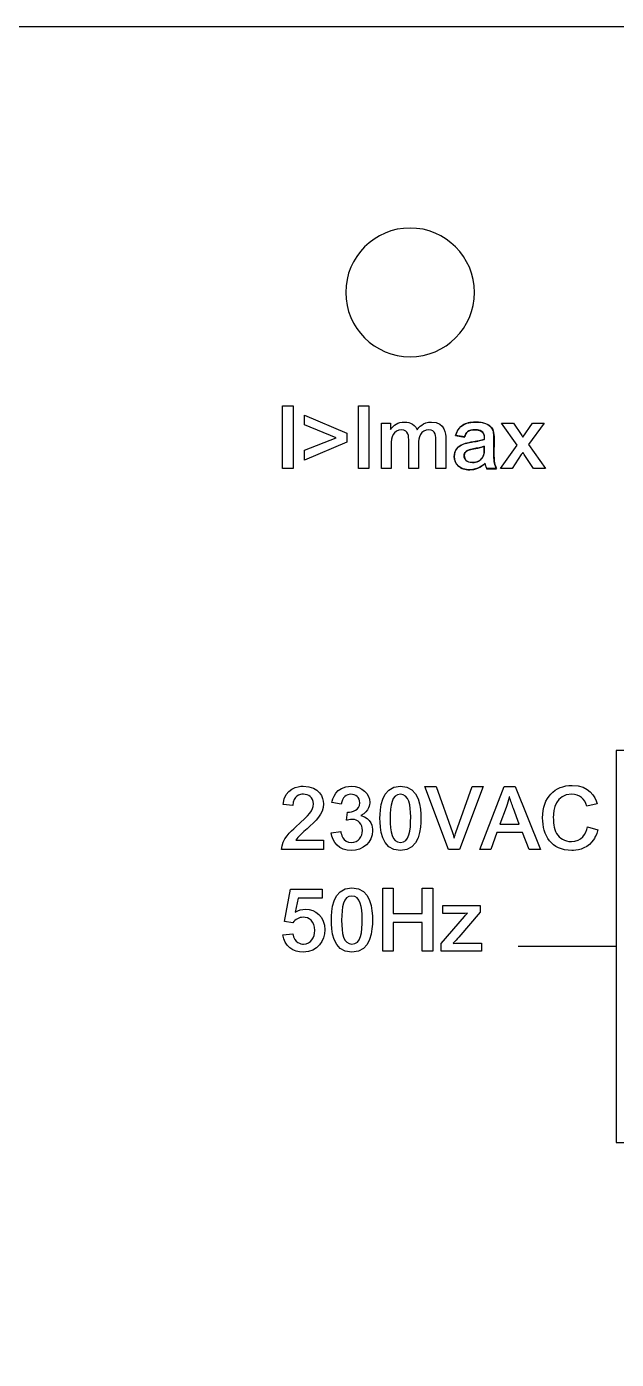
# Model space of a CAD drawing. Header units: millimetres. Extents: x 2151 to 5908, y -441 to 3322.
# Drawn here: x 3440.69 to 3454.89, y 3050.48 to 3082.58 of the extents above; entities that cross this region are included whole.
import ezdxf

# ---------------------------------------------------------------- set-up
doc = ezdxf.new("R2010")
doc.units = ezdxf.units.MM
doc.layers.add('Beschriftung', color=7, linetype='Continuous')
doc.layers.add('Gehäuse', color=7, linetype='Continuous')

# ---------------------------------------------------------------- blocks, each defined once
blk = doc.blocks.new('Gehäuse_6_TE')
at = {"layer": 'Gehäuse'}
blk.add_lwpolyline([(2.5, 66.5), (105.5, 66.5), (105.5, 24.5), (2.5, 24.5)], close=True, dxfattribs=at)
blk = doc.blocks.new('STC-0960.01')
at = {"layer": 'Beschriftung'}
for points, knots in [([(43.5, 61.65), (44.356, 61.65), (45.05, 60.956), (45.05, 60.1), (45.05, 60.1), (45.05, 59.244), (44.356, 58.55), (43.5, 58.55), (43.5, 58.55), (42.645, 58.55), (41.95, 59.244), (41.95, 60.1), (41.95, 60.1), (41.95, 60.956), (42.645, 61.65), (43.5, 61.65)], [0, 0, 0, 0, 0.2, 0.2, 0.2, 0.2, 0.4, 0.4, 0.4, 0.4, 0.6, 0.6, 0.6, 0.6, 1, 1, 1, 1]), ([(40.431, 55.855), (40.431, 55.855), (40.681, 55.855), (40.681, 55.855), (40.681, 55.855), (40.681, 55.855), (40.681, 57.371), (40.681, 57.371), (40.681, 57.371), (40.681, 57.371), (40.431, 57.371), (40.431, 57.371), (40.431, 57.371), (40.431, 57.371), (40.431, 55.855), (40.431, 55.855)], [0, 0, 0, 0, 0.2, 0.2, 0.2, 0.2, 0.4, 0.4, 0.4, 0.4, 0.6, 0.6, 0.6, 0.6, 1, 1, 1, 1]), ([(40.958, 57.146), (40.958, 57.146), (40.958, 56.911), (40.958, 56.911), (40.958, 56.911), (40.958, 56.911), (41.72, 56.6), (41.72, 56.6), (41.72, 56.6), (41.72, 56.6), (40.958, 56.297), (40.958, 56.297), (40.958, 56.297), (40.958, 56.297), (40.958, 56.06), (40.958, 56.06), (40.958, 56.06), (40.958, 56.06), (41.978, 56.496), (41.978, 56.496), (41.978, 56.496), (41.978, 56.496), (41.978, 56.706), (41.978, 56.706), (41.978, 56.706), (41.978, 56.706), (40.958, 57.146), (40.958, 57.146)], [0, 0, 0, 0, 0.125, 0.125, 0.125, 0.125, 0.25, 0.25, 0.25, 0.25, 0.375, 0.375, 0.375, 0.375, 0.5, 0.5, 0.5, 0.5, 0.625, 0.625, 0.625, 0.625, 0.75, 0.75, 0.75, 0.75, 1, 1, 1, 1]), ([(42.26, 55.855), (42.26, 55.855), (42.509, 55.855), (42.509, 55.855), (42.509, 55.855), (42.509, 55.855), (42.509, 57.371), (42.509, 57.371), (42.509, 57.371), (42.509, 57.371), (42.26, 57.371), (42.26, 57.371), (42.26, 57.371), (42.26, 57.371), (42.26, 55.855), (42.26, 55.855)], [0, 0, 0, 0, 0.2, 0.2, 0.2, 0.2, 0.4, 0.4, 0.4, 0.4, 0.6, 0.6, 0.6, 0.6, 1, 1, 1, 1]), ([(42.812, 55.855), (42.812, 55.855), (43.047, 55.855), (43.047, 55.855), (43.047, 55.855), (43.047, 55.855), (43.047, 56.407), (43.047, 56.407), (43.047, 56.407), (43.047, 56.53), (43.053, 56.604), (43.091, 56.678), (43.091, 56.678), (43.123, 56.738), (43.206, 56.789), (43.297, 56.789), (43.297, 56.789), (43.466, 56.789), (43.468, 56.623), (43.468, 56.515), (43.468, 56.515), (43.468, 56.515), (43.468, 55.855), (43.468, 55.855), (43.468, 55.855), (43.468, 55.855), (43.703, 55.855), (43.703, 55.855), (43.703, 55.855), (43.703, 55.855), (43.703, 56.441), (43.703, 56.441), (43.703, 56.441), (43.703, 56.537), (43.707, 56.6), (43.748, 56.676), (43.748, 56.676), (43.782, 56.742), (43.866, 56.789), (43.947, 56.789), (43.947, 56.789), (44.124, 56.789), (44.124, 56.632), (44.124, 56.518), (44.124, 56.518), (44.124, 56.518), (44.124, 55.855), (44.124, 55.855), (44.124, 55.855), (44.124, 55.855), (44.359, 55.855), (44.359, 55.855), (44.359, 55.855), (44.359, 55.855), (44.359, 56.585), (44.359, 56.585), (44.359, 56.585), (44.359, 56.67), (44.359, 56.977), (44.014, 56.977), (44.014, 56.977), (43.805, 56.977), (43.712, 56.848), (43.674, 56.793), (43.674, 56.793), (43.597, 56.968), (43.42, 56.977), (43.365, 56.977), (43.365, 56.977), (43.21, 56.977), (43.1, 56.903), (43.03, 56.801), (43.03, 56.801), (43.03, 56.801), (43.026, 56.801), (43.026, 56.801), (43.026, 56.801), (43.026, 56.801), (43.026, 56.952), (43.026, 56.952), (43.026, 56.952), (43.026, 56.952), (42.812, 56.952), (42.812, 56.952), (42.812, 56.952), (42.812, 56.952), (42.812, 55.855), (42.812, 55.855)], [0, 0, 0, 0, 0.043478, 0.043478, 0.043478, 0.043478, 0.086957, 0.086957, 0.086957, 0.086957, 0.130435, 0.130435, 0.130435, 0.130435, 0.173913, 0.173913, 0.173913, 0.173913, 0.217391, 0.217391, 0.217391, 0.217391, 0.26087, 0.26087, 0.26087, 0.26087, 0.304348, 0.304348, 0.304348, 0.304348, 0.347826, 0.347826, 0.347826, 0.347826, 0.391304, 0.391304, 0.391304, 0.391304, 0.434783, 0.434783, 0.434783, 0.434783, 0.478261, 0.478261, 0.478261, 0.478261, 0.521739, 0.521739, 0.521739, 0.521739, 0.565217, 0.565217, 0.565217, 0.565217, 0.608696, 0.608696, 0.608696, 0.608696, 0.652174, 0.652174, 0.652174, 0.652174, 0.695652, 0.695652, 0.695652, 0.695652, 0.73913, 0.73913, 0.73913, 0.73913, 0.782609, 0.782609, 0.782609, 0.782609, 0.826087, 0.826087, 0.826087, 0.826087, 0.869565, 0.869565, 0.869565, 0.869565, 0.913043, 0.913043, 0.913043, 0.913043, 1, 1, 1, 1]), ([(45.082, 56.975), (45.273, 56.975), (45.403, 56.925), (45.474, 56.825), (45.474, 56.825), (45.494, 56.795), (45.506, 56.758), (45.512, 56.714), (45.512, 56.714), (45.518, 56.669), (45.521, 56.617), (45.521, 56.558), (45.521, 56.558), (45.521, 56.558), (45.518, 56.166), (45.518, 56.166), (45.518, 56.166), (45.518, 56.035), (45.54, 55.931), (45.582, 55.853), (45.582, 55.853), (45.582, 55.853), (45.343, 55.853), (45.343, 55.853), (45.343, 55.853), (45.323, 55.903), (45.31, 55.946), (45.305, 55.982), (45.305, 55.982), (45.197, 55.879), (45.075, 55.828), (44.936, 55.828), (44.936, 55.828), (44.821, 55.828), (44.729, 55.857), (44.662, 55.916), (44.662, 55.916), (44.595, 55.974), (44.562, 56.051), (44.562, 56.147), (44.562, 56.147), (44.562, 56.228), (44.586, 56.294), (44.634, 56.345), (44.634, 56.345), (44.682, 56.397), (44.745, 56.435), (44.824, 56.459), (44.824, 56.459), (44.872, 56.473), (44.941, 56.487), (45.032, 56.501), (45.032, 56.501), (45.087, 56.509), (45.132, 56.517), (45.169, 56.525), (45.169, 56.525), (45.206, 56.533), (45.245, 56.544), (45.286, 56.558), (45.286, 56.558), (45.286, 56.558), (45.288, 56.613), (45.288, 56.613), (45.288, 56.613), (45.288, 56.647), (45.282, 56.676), (45.271, 56.7), (45.271, 56.7), (45.258, 56.725), (45.234, 56.747), (45.2, 56.764), (45.2, 56.764), (45.165, 56.782), (45.123, 56.791), (45.072, 56.791), (45.072, 56.791), (44.991, 56.791), (44.932, 56.777), (44.895, 56.751), (44.895, 56.751), (44.858, 56.724), (44.83, 56.679), (44.814, 56.615), (44.814, 56.615), (44.814, 56.615), (44.593, 56.655), (44.593, 56.655), (44.593, 56.655), (44.627, 56.764), (44.683, 56.844), (44.761, 56.897), (44.761, 56.897), (44.838, 56.949), (44.945, 56.975), (45.082, 56.975)], [0, 0, 0, 0, 0.04, 0.04, 0.04, 0.04, 0.08, 0.08, 0.08, 0.08, 0.12, 0.12, 0.12, 0.12, 0.16, 0.16, 0.16, 0.16, 0.2, 0.2, 0.2, 0.2, 0.24, 0.24, 0.24, 0.24, 0.28, 0.28, 0.28, 0.28, 0.32, 0.32, 0.32, 0.32, 0.36, 0.36, 0.36, 0.36, 0.4, 0.4, 0.4, 0.4, 0.44, 0.44, 0.44, 0.44, 0.48, 0.48, 0.48, 0.48, 0.52, 0.52, 0.52, 0.52, 0.56, 0.56, 0.56, 0.56, 0.6, 0.6, 0.6, 0.6, 0.64, 0.64, 0.64, 0.64, 0.68, 0.68, 0.68, 0.68, 0.72, 0.72, 0.72, 0.72, 0.76, 0.76, 0.76, 0.76, 0.8, 0.8, 0.8, 0.8, 0.84, 0.84, 0.84, 0.84, 0.88, 0.88, 0.88, 0.88, 0.92, 0.92, 0.92, 0.92, 1, 1, 1, 1]), ([(44.817, 56.617), (44.846, 56.723), (44.886, 56.793), (45.077, 56.793), (45.077, 56.793), (45.119, 56.793), (45.27, 56.78), (45.287, 56.662), (45.287, 56.662), (45.291, 56.628), (45.291, 56.592), (45.289, 56.56), (45.289, 56.56), (45.206, 56.53), (45.058, 56.505), (44.982, 56.494), (44.982, 56.494), (44.863, 56.475), (44.565, 56.429), (44.565, 56.149), (44.565, 56.149), (44.565, 55.959), (44.707, 55.829), (44.939, 55.829), (44.939, 55.829), (45.138, 55.829), (45.259, 55.938), (45.308, 55.984), (45.308, 55.984), (45.314, 55.948), (45.323, 55.914), (45.346, 55.855), (45.346, 55.855), (45.346, 55.855), (45.585, 55.855), (45.585, 55.855), (45.585, 55.855), (45.562, 55.9), (45.524, 55.969), (45.521, 56.168), (45.521, 56.168), (45.521, 56.168), (45.524, 56.56), (45.524, 56.56), (45.524, 56.56), (45.524, 56.746), (45.5, 56.812), (45.441, 56.869), (45.441, 56.869), (45.361, 56.947), (45.24, 56.977), (45.085, 56.977), (45.085, 56.977), (44.732, 56.977), (44.645, 56.801), (44.597, 56.657), (44.597, 56.657), (44.597, 56.657), (44.817, 56.617), (44.817, 56.617)], [0, 0, 0, 0, 0.0625, 0.0625, 0.0625, 0.0625, 0.125, 0.125, 0.125, 0.125, 0.1875, 0.1875, 0.1875, 0.1875, 0.25, 0.25, 0.25, 0.25, 0.3125, 0.3125, 0.3125, 0.3125, 0.375, 0.375, 0.375, 0.375, 0.4375, 0.4375, 0.4375, 0.4375, 0.5, 0.5, 0.5, 0.5, 0.5625, 0.5625, 0.5625, 0.5625, 0.625, 0.625, 0.625, 0.625, 0.6875, 0.6875, 0.6875, 0.6875, 0.75, 0.75, 0.75, 0.75, 0.8125, 0.8125, 0.8125, 0.8125, 0.875, 0.875, 0.875, 0.875, 1, 1, 1, 1]), ([(45.678, 55.855), (45.678, 55.855), (45.958, 55.855), (45.958, 55.855), (45.958, 55.855), (45.958, 55.855), (46.18, 56.192), (46.18, 56.192), (46.18, 56.192), (46.19, 56.206), (46.19, 56.206), (46.216, 56.247), (46.216, 56.247), (46.228, 56.228), (46.231, 56.221), (46.248, 56.196), (46.248, 56.196), (46.248, 56.196), (46.472, 55.855), (46.472, 55.855), (46.472, 55.855), (46.472, 55.855), (46.762, 55.855), (46.762, 55.855), (46.762, 55.855), (46.762, 55.855), (46.353, 56.435), (46.353, 56.435), (46.353, 56.435), (46.353, 56.435), (46.73, 56.952), (46.73, 56.952), (46.73, 56.952), (46.73, 56.952), (46.451, 56.952), (46.451, 56.952), (46.451, 56.952), (46.451, 56.952), (46.214, 56.609), (46.214, 56.609), (46.214, 56.609), (46.201, 56.63), (46.201, 56.632), (46.173, 56.674), (46.173, 56.674), (46.173, 56.674), (45.991, 56.952), (45.991, 56.952), (45.991, 56.952), (45.991, 56.952), (45.701, 56.952), (45.701, 56.952), (45.701, 56.952), (45.701, 56.952), (46.076, 56.422), (46.076, 56.422), (46.076, 56.422), (46.076, 56.422), (45.678, 55.855), (45.678, 55.855)], [0, 0, 0, 0, 0.0625, 0.0625, 0.0625, 0.0625, 0.125, 0.125, 0.125, 0.125, 0.1875, 0.1875, 0.1875, 0.1875, 0.25, 0.25, 0.25, 0.25, 0.3125, 0.3125, 0.3125, 0.3125, 0.375, 0.375, 0.375, 0.375, 0.4375, 0.4375, 0.4375, 0.4375, 0.5, 0.5, 0.5, 0.5, 0.5625, 0.5625, 0.5625, 0.5625, 0.625, 0.625, 0.625, 0.625, 0.6875, 0.6875, 0.6875, 0.6875, 0.75, 0.75, 0.75, 0.75, 0.8125, 0.8125, 0.8125, 0.8125, 0.875, 0.875, 0.875, 0.875, 1, 1, 1, 1]), ([(45.082, 56.342), (45.02, 56.332), (44.971, 56.322), (44.933, 56.311), (44.933, 56.311), (44.896, 56.301), (44.865, 56.284), (44.84, 56.261), (44.84, 56.261), (44.815, 56.237), (44.803, 56.205), (44.803, 56.164), (44.803, 56.164), (44.803, 56.123), (44.819, 56.086), (44.851, 56.052), (44.851, 56.052), (44.882, 56.018), (44.933, 56.001), (45.002, 56.001), (45.002, 56.001), (45.036, 56.001), (45.074, 56.008), (45.117, 56.022), (45.117, 56.022), (45.16, 56.037), (45.199, 56.065), (45.234, 56.108), (45.234, 56.108), (45.268, 56.151), (45.286, 56.211), (45.286, 56.287), (45.286, 56.287), (45.286, 56.287), (45.286, 56.393), (45.286, 56.393), (45.286, 56.393), (45.26, 56.382), (45.229, 56.372), (45.191, 56.363), (45.191, 56.363), (45.154, 56.355), (45.118, 56.348), (45.082, 56.342)], [0, 0, 0, 0, 0.083333, 0.083333, 0.083333, 0.083333, 0.166667, 0.166667, 0.166667, 0.166667, 0.25, 0.25, 0.25, 0.25, 0.333333, 0.333333, 0.333333, 0.333333, 0.416667, 0.416667, 0.416667, 0.416667, 0.5, 0.5, 0.5, 0.5, 0.583333, 0.583333, 0.583333, 0.583333, 0.666667, 0.666667, 0.666667, 0.666667, 0.75, 0.75, 0.75, 0.75, 0.833333, 0.833333, 0.833333, 0.833333, 1, 1, 1, 1]), ([(45.289, 56.395), (45.289, 56.253), (45.289, 56.196), (45.253, 56.135), (45.253, 56.135), (45.202, 56.05), (45.105, 56.003), (45.005, 56.003), (45.005, 56.003), (44.846, 56.003), (44.806, 56.105), (44.806, 56.166), (44.806, 56.166), (44.806, 56.295), (44.944, 56.319), (45.028, 56.333), (45.028, 56.333), (45.117, 56.348), (45.217, 56.367), (45.289, 56.395)], [0, 0, 0, 0, 0.166667, 0.166667, 0.166667, 0.166667, 0.333333, 0.333333, 0.333333, 0.333333, 0.5, 0.5, 0.5, 0.5, 0.666667, 0.666667, 0.666667, 0.666667, 1, 1, 1, 1]), ([(48.468, 49.067), (48.468, 49.067), (57.907, 49.067), (57.907, 49.067), (57.907, 49.067), (57.907, 49.067), (57.907, 39.628), (57.907, 39.628), (57.907, 39.628), (57.907, 39.628), (48.468, 39.628), (48.468, 39.628), (48.468, 39.628), (48.468, 39.628), (48.468, 49.067), (48.468, 49.067)], [0, 0, 0, 0, 0.2, 0.2, 0.2, 0.2, 0.4, 0.4, 0.4, 0.4, 0.6, 0.6, 0.6, 0.6, 1, 1, 1, 1]), ([(41.414, 46.907), (41.414, 46.907), (40.749, 46.907), (40.749, 46.907), (40.749, 46.907), (40.798, 46.985), (40.921, 47.095), (41.018, 47.18), (41.018, 47.18), (41.225, 47.364), (41.414, 47.535), (41.414, 47.781), (41.414, 47.781), (41.414, 47.931), (41.325, 48.206), (40.925, 48.206), (40.925, 48.206), (40.808, 48.206), (40.478, 48.17), (40.44, 47.764), (40.44, 47.764), (40.44, 47.764), (40.677, 47.738), (40.677, 47.738), (40.677, 47.738), (40.684, 47.982), (40.849, 48.014), (40.931, 48.014), (40.931, 48.014), (41.052, 48.014), (41.172, 47.94), (41.172, 47.779), (41.172, 47.779), (41.172, 47.616), (41.088, 47.533), (40.741, 47.222), (40.741, 47.222), (40.635, 47.127), (40.413, 46.926), (40.404, 46.684), (40.404, 46.684), (40.404, 46.684), (41.414, 46.684), (41.414, 46.684), (41.414, 46.684), (41.414, 46.684), (41.414, 46.907), (41.414, 46.907)], [0, 0, 0, 0, 0.076923, 0.076923, 0.076923, 0.076923, 0.153846, 0.153846, 0.153846, 0.153846, 0.230769, 0.230769, 0.230769, 0.230769, 0.307692, 0.307692, 0.307692, 0.307692, 0.384615, 0.384615, 0.384615, 0.384615, 0.461538, 0.461538, 0.461538, 0.461538, 0.538462, 0.538462, 0.538462, 0.538462, 0.615385, 0.615385, 0.615385, 0.615385, 0.692308, 0.692308, 0.692308, 0.692308, 0.769231, 0.769231, 0.769231, 0.769231, 0.846154, 0.846154, 0.846154, 0.846154, 1, 1, 1, 1]), ([(41.6, 47.086), (41.623, 46.856), (41.799, 46.659), (42.085, 46.659), (42.085, 46.659), (42.364, 46.659), (42.599, 46.852), (42.599, 47.135), (42.599, 47.135), (42.599, 47.213), (42.574, 47.444), (42.313, 47.499), (42.313, 47.499), (42.313, 47.499), (42.313, 47.503), (42.313, 47.503), (42.313, 47.503), (42.527, 47.609), (42.529, 47.774), (42.529, 47.815), (42.529, 47.815), (42.529, 48.02), (42.349, 48.206), (42.078, 48.206), (42.078, 48.206), (41.695, 48.206), (41.634, 47.882), (41.619, 47.813), (41.619, 47.813), (41.619, 47.813), (41.843, 47.772), (41.843, 47.772), (41.843, 47.772), (41.867, 47.944), (41.968, 48.012), (42.076, 48.012), (42.076, 48.012), (42.184, 48.012), (42.288, 47.944), (42.288, 47.808), (42.288, 47.808), (42.288, 47.626), (42.114, 47.578), (41.996, 47.584), (41.996, 47.584), (41.996, 47.584), (41.97, 47.385), (41.97, 47.385), (41.97, 47.385), (42.002, 47.393), (42.049, 47.406), (42.108, 47.406), (42.108, 47.406), (42.248, 47.406), (42.354, 47.292), (42.354, 47.137), (42.354, 47.137), (42.354, 46.993), (42.256, 46.852), (42.089, 46.852), (42.089, 46.852), (41.875, 46.852), (41.839, 47.061), (41.831, 47.114), (41.831, 47.114), (41.831, 47.114), (41.6, 47.086), (41.6, 47.086)], [0, 0, 0, 0, 0.055556, 0.055556, 0.055556, 0.055556, 0.111111, 0.111111, 0.111111, 0.111111, 0.166667, 0.166667, 0.166667, 0.166667, 0.222222, 0.222222, 0.222222, 0.222222, 0.277778, 0.277778, 0.277778, 0.277778, 0.333333, 0.333333, 0.333333, 0.333333, 0.388889, 0.388889, 0.388889, 0.388889, 0.444444, 0.444444, 0.444444, 0.444444, 0.5, 0.5, 0.5, 0.5, 0.555556, 0.555556, 0.555556, 0.555556, 0.611111, 0.611111, 0.611111, 0.611111, 0.666667, 0.666667, 0.666667, 0.666667, 0.722222, 0.722222, 0.722222, 0.722222, 0.777778, 0.777778, 0.777778, 0.777778, 0.833333, 0.833333, 0.833333, 0.833333, 0.888889, 0.888889, 0.888889, 0.888889, 1, 1, 1, 1]), ([(42.775, 47.434), (42.775, 47.218), (42.787, 46.659), (43.268, 46.659), (43.268, 46.659), (43.744, 46.659), (43.761, 47.213), (43.761, 47.432), (43.761, 47.432), (43.761, 47.664), (43.74, 48.206), (43.266, 48.206), (43.266, 48.206), (42.785, 48.206), (42.775, 47.633), (42.775, 47.434)], [0, 0, 0, 0, 0.2, 0.2, 0.2, 0.2, 0.4, 0.4, 0.4, 0.4, 0.6, 0.6, 0.6, 0.6, 1, 1, 1, 1]), ([(45.258, 48.2), (45.258, 48.2), (44.995, 48.2), (44.995, 48.2), (44.995, 48.2), (44.995, 48.2), (44.604, 47.089), (44.604, 47.089), (44.604, 47.089), (44.597, 47.072), (44.574, 47.006), (44.563, 46.957), (44.563, 46.957), (44.563, 46.957), (44.559, 46.957), (44.559, 46.957), (44.559, 46.957), (44.551, 46.998), (44.544, 47.019), (44.519, 47.089), (44.519, 47.089), (44.519, 47.089), (44.129, 48.2), (44.129, 48.2), (44.129, 48.2), (44.129, 48.2), (43.859, 48.2), (43.859, 48.2), (43.859, 48.2), (43.859, 48.2), (44.424, 46.684), (44.424, 46.684), (44.424, 46.684), (44.424, 46.684), (44.688, 46.684), (44.688, 46.684), (44.688, 46.684), (44.688, 46.684), (45.258, 48.2), (45.258, 48.2)], [0, 0, 0, 0, 0.090909, 0.090909, 0.090909, 0.090909, 0.181818, 0.181818, 0.181818, 0.181818, 0.272727, 0.272727, 0.272727, 0.272727, 0.363636, 0.363636, 0.363636, 0.363636, 0.454545, 0.454545, 0.454545, 0.454545, 0.545455, 0.545455, 0.545455, 0.545455, 0.636364, 0.636364, 0.636364, 0.636364, 0.727273, 0.727273, 0.727273, 0.727273, 0.818182, 0.818182, 0.818182, 0.818182, 1, 1, 1, 1]), ([(45.179, 46.684), (45.179, 46.684), (45.444, 46.684), (45.444, 46.684), (45.444, 46.684), (45.444, 46.684), (45.592, 47.089), (45.592, 47.089), (45.592, 47.089), (45.592, 47.089), (46.212, 47.089), (46.212, 47.089), (46.212, 47.089), (46.212, 47.089), (46.367, 46.684), (46.367, 46.684), (46.367, 46.684), (46.367, 46.684), (46.644, 46.684), (46.644, 46.684), (46.644, 46.684), (46.644, 46.684), (46.032, 48.2), (46.032, 48.2), (46.032, 48.2), (46.032, 48.2), (45.764, 48.2), (45.764, 48.2), (45.764, 48.2), (45.764, 48.2), (45.179, 46.684), (45.179, 46.684)], [0, 0, 0, 0, 0.111111, 0.111111, 0.111111, 0.111111, 0.222222, 0.222222, 0.222222, 0.222222, 0.333333, 0.333333, 0.333333, 0.333333, 0.444444, 0.444444, 0.444444, 0.444444, 0.555556, 0.555556, 0.555556, 0.555556, 0.666667, 0.666667, 0.666667, 0.666667, 0.777778, 0.777778, 0.777778, 0.777778, 1, 1, 1, 1]), ([(48.007, 47.783), (47.956, 47.952), (47.819, 48.225), (47.404, 48.225), (47.404, 48.225), (46.985, 48.225), (46.693, 47.935), (46.693, 47.444), (46.693, 47.444), (46.693, 47.025), (46.904, 46.659), (47.393, 46.659), (47.393, 46.659), (47.497, 46.659), (47.732, 46.682), (47.882, 46.866), (47.882, 46.866), (47.973, 46.977), (48.007, 47.099), (48.022, 47.156), (48.022, 47.156), (48.022, 47.156), (47.777, 47.228), (47.777, 47.228), (47.777, 47.228), (47.738, 47.057), (47.635, 46.873), (47.385, 46.873), (47.385, 46.873), (47.222, 46.873), (47.097, 46.953), (47.029, 47.068), (47.029, 47.068), (46.962, 47.186), (46.951, 47.362), (46.951, 47.448), (46.951, 47.448), (46.951, 47.654), (47.008, 48.012), (47.393, 48.012), (47.393, 48.012), (47.592, 48.012), (47.707, 47.901), (47.76, 47.724), (47.76, 47.724), (47.76, 47.724), (48.007, 47.783), (48.007, 47.783)], [0, 0, 0, 0, 0.076923, 0.076923, 0.076923, 0.076923, 0.153846, 0.153846, 0.153846, 0.153846, 0.230769, 0.230769, 0.230769, 0.230769, 0.307692, 0.307692, 0.307692, 0.307692, 0.384615, 0.384615, 0.384615, 0.384615, 0.461538, 0.461538, 0.461538, 0.461538, 0.538462, 0.538462, 0.538462, 0.538462, 0.615385, 0.615385, 0.615385, 0.615385, 0.692308, 0.692308, 0.692308, 0.692308, 0.769231, 0.769231, 0.769231, 0.769231, 0.846154, 0.846154, 0.846154, 0.846154, 1, 1, 1, 1]), ([(43.02, 47.429), (43.02, 47.745), (43.058, 48.012), (43.266, 48.012), (43.266, 48.012), (43.473, 48.012), (43.516, 47.743), (43.516, 47.468), (43.516, 47.468), (43.516, 47.135), (43.486, 46.852), (43.268, 46.852), (43.268, 46.852), (43.061, 46.852), (43.02, 47.11), (43.02, 47.429)], [0, 0, 0, 0, 0.2, 0.2, 0.2, 0.2, 0.4, 0.4, 0.4, 0.4, 0.6, 0.6, 0.6, 0.6, 1, 1, 1, 1]), ([(45.812, 47.694), (45.85, 47.796), (45.867, 47.844), (45.891, 47.95), (45.891, 47.95), (45.891, 47.95), (45.895, 47.95), (45.895, 47.95), (45.895, 47.95), (45.926, 47.849), (45.958, 47.76), (45.992, 47.671), (45.992, 47.671), (45.992, 47.671), (46.132, 47.296), (46.132, 47.296), (46.132, 47.296), (46.132, 47.296), (45.666, 47.296), (45.666, 47.296), (45.666, 47.296), (45.666, 47.296), (45.812, 47.694), (45.812, 47.694)], [0, 0, 0, 0, 0.142857, 0.142857, 0.142857, 0.142857, 0.285714, 0.285714, 0.285714, 0.285714, 0.428571, 0.428571, 0.428571, 0.428571, 0.571429, 0.571429, 0.571429, 0.571429, 0.714286, 0.714286, 0.714286, 0.714286, 1, 1, 1, 1]), ([(40.438, 44.629), (40.47, 44.352), (40.686, 44.209), (40.927, 44.209), (40.927, 44.209), (41.283, 44.209), (41.45, 44.494), (41.45, 44.747), (41.45, 44.747), (41.45, 45.065), (41.217, 45.243), (40.984, 45.243), (40.984, 45.243), (40.893, 45.243), (40.815, 45.22), (40.736, 45.171), (40.736, 45.171), (40.736, 45.171), (40.802, 45.507), (40.802, 45.507), (40.802, 45.507), (40.802, 45.507), (41.38, 45.507), (41.38, 45.507), (41.38, 45.507), (41.38, 45.507), (41.38, 45.73), (41.38, 45.73), (41.38, 45.73), (41.38, 45.73), (40.62, 45.73), (40.62, 45.73), (40.62, 45.73), (40.62, 45.73), (40.472, 44.947), (40.472, 44.947), (40.472, 44.947), (40.472, 44.947), (40.675, 44.919), (40.675, 44.919), (40.675, 44.919), (40.736, 45.001), (40.823, 45.05), (40.927, 45.05), (40.927, 45.05), (41.06, 45.05), (41.204, 44.965), (41.204, 44.728), (41.204, 44.728), (41.204, 44.566), (41.113, 44.403), (40.933, 44.403), (40.933, 44.403), (40.87, 44.403), (40.709, 44.428), (40.677, 44.652), (40.677, 44.652), (40.677, 44.652), (40.438, 44.629), (40.438, 44.629)], [0, 0, 0, 0, 0.0625, 0.0625, 0.0625, 0.0625, 0.125, 0.125, 0.125, 0.125, 0.1875, 0.1875, 0.1875, 0.1875, 0.25, 0.25, 0.25, 0.25, 0.3125, 0.3125, 0.3125, 0.3125, 0.375, 0.375, 0.375, 0.375, 0.4375, 0.4375, 0.4375, 0.4375, 0.5, 0.5, 0.5, 0.5, 0.5625, 0.5625, 0.5625, 0.5625, 0.625, 0.625, 0.625, 0.625, 0.6875, 0.6875, 0.6875, 0.6875, 0.75, 0.75, 0.75, 0.75, 0.8125, 0.8125, 0.8125, 0.8125, 0.875, 0.875, 0.875, 0.875, 1, 1, 1, 1]), ([(41.606, 44.985), (41.606, 44.769), (41.619, 44.209), (42.1, 44.209), (42.1, 44.209), (42.576, 44.209), (42.593, 44.764), (42.593, 44.982), (42.593, 44.982), (42.593, 45.215), (42.572, 45.757), (42.097, 45.757), (42.097, 45.757), (41.617, 45.757), (41.606, 45.184), (41.606, 44.985)], [0, 0, 0, 0, 0.2, 0.2, 0.2, 0.2, 0.4, 0.4, 0.4, 0.4, 0.6, 0.6, 0.6, 0.6, 1, 1, 1, 1]), ([(42.845, 44.235), (42.845, 44.235), (43.094, 44.235), (43.094, 44.235), (43.094, 44.235), (43.094, 44.235), (43.094, 44.925), (43.094, 44.925), (43.094, 44.925), (43.094, 44.925), (43.795, 44.925), (43.795, 44.925), (43.795, 44.925), (43.795, 44.925), (43.795, 44.235), (43.795, 44.235), (43.795, 44.235), (43.795, 44.235), (44.045, 44.235), (44.045, 44.235), (44.045, 44.235), (44.045, 44.235), (44.045, 45.751), (44.045, 45.751), (44.045, 45.751), (44.045, 45.751), (43.795, 45.751), (43.795, 45.751), (43.795, 45.751), (43.795, 45.751), (43.795, 45.139), (43.795, 45.139), (43.795, 45.139), (43.795, 45.139), (43.094, 45.139), (43.094, 45.139), (43.094, 45.139), (43.094, 45.139), (43.094, 45.751), (43.094, 45.751), (43.094, 45.751), (43.094, 45.751), (42.845, 45.751), (42.845, 45.751), (42.845, 45.751), (42.845, 45.751), (42.845, 44.235), (42.845, 44.235)], [0, 0, 0, 0, 0.076923, 0.076923, 0.076923, 0.076923, 0.153846, 0.153846, 0.153846, 0.153846, 0.230769, 0.230769, 0.230769, 0.230769, 0.307692, 0.307692, 0.307692, 0.307692, 0.384615, 0.384615, 0.384615, 0.384615, 0.461538, 0.461538, 0.461538, 0.461538, 0.538462, 0.538462, 0.538462, 0.538462, 0.615385, 0.615385, 0.615385, 0.615385, 0.692308, 0.692308, 0.692308, 0.692308, 0.769231, 0.769231, 0.769231, 0.769231, 0.846154, 0.846154, 0.846154, 0.846154, 1, 1, 1, 1]), ([(41.852, 44.98), (41.852, 45.296), (41.89, 45.562), (42.097, 45.562), (42.097, 45.562), (42.305, 45.562), (42.347, 45.294), (42.347, 45.018), (42.347, 45.018), (42.347, 44.686), (42.318, 44.403), (42.1, 44.403), (42.1, 44.403), (41.892, 44.403), (41.852, 44.661), (41.852, 44.98)], [0, 0, 0, 0, 0.2, 0.2, 0.2, 0.2, 0.4, 0.4, 0.4, 0.4, 0.6, 0.6, 0.6, 0.6, 1, 1, 1, 1]), ([(44.246, 44.235), (44.246, 44.235), (45.222, 44.235), (45.222, 44.235), (45.222, 44.235), (45.222, 44.235), (45.222, 44.428), (45.222, 44.428), (45.222, 44.428), (45.222, 44.428), (44.741, 44.428), (44.741, 44.428), (44.741, 44.428), (44.673, 44.428), (44.61, 44.426), (44.544, 44.419), (44.544, 44.419), (44.544, 44.419), (44.54, 44.424), (44.54, 44.424), (44.54, 44.424), (44.587, 44.477), (44.635, 44.525), (44.678, 44.574), (44.678, 44.574), (44.678, 44.574), (45.19, 45.171), (45.19, 45.171), (45.19, 45.171), (45.19, 45.171), (45.19, 45.332), (45.19, 45.332), (45.19, 45.332), (45.19, 45.332), (44.288, 45.332), (44.288, 45.332), (44.288, 45.332), (44.288, 45.332), (44.288, 45.139), (44.288, 45.139), (44.288, 45.139), (44.288, 45.139), (44.707, 45.139), (44.707, 45.139), (44.707, 45.139), (44.722, 45.139), (44.807, 45.139), (44.881, 45.145), (44.881, 45.145), (44.86, 45.124), (44.851, 45.114), (44.811, 45.069), (44.811, 45.069), (44.811, 45.069), (44.246, 44.421), (44.246, 44.421), (44.246, 44.421), (44.246, 44.421), (44.246, 44.235), (44.246, 44.235)], [0, 0, 0, 0, 0.0625, 0.0625, 0.0625, 0.0625, 0.125, 0.125, 0.125, 0.125, 0.1875, 0.1875, 0.1875, 0.1875, 0.25, 0.25, 0.25, 0.25, 0.3125, 0.3125, 0.3125, 0.3125, 0.375, 0.375, 0.375, 0.375, 0.4375, 0.4375, 0.4375, 0.4375, 0.5, 0.5, 0.5, 0.5, 0.5625, 0.5625, 0.5625, 0.5625, 0.625, 0.625, 0.625, 0.625, 0.6875, 0.6875, 0.6875, 0.6875, 0.75, 0.75, 0.75, 0.75, 0.8125, 0.8125, 0.8125, 0.8125, 0.875, 0.875, 0.875, 0.875, 1, 1, 1, 1])]:
    blk.add_open_spline(points, degree=3, knots=knots, dxfattribs=at)
blk.add_open_spline([(48.468, 44.344), (48.468, 44.344), (46.105, 44.344), (46.105, 44.344)], degree=3, dxfattribs=at)
blk.add_blockref('Gehäuse_6_TE', (0, 0))
blk = doc.blocks.new('MDT_CAD_STC-096001')
blk.add_blockref('STC-0960.01', (10, 10))

msp = doc.modelspace()

# ---------------------------------------------------------------- block references
msp.add_blockref('MDT_CAD_STC-096001', (3396.423, 3006.082))

doc.saveas('drawing.dxf')
